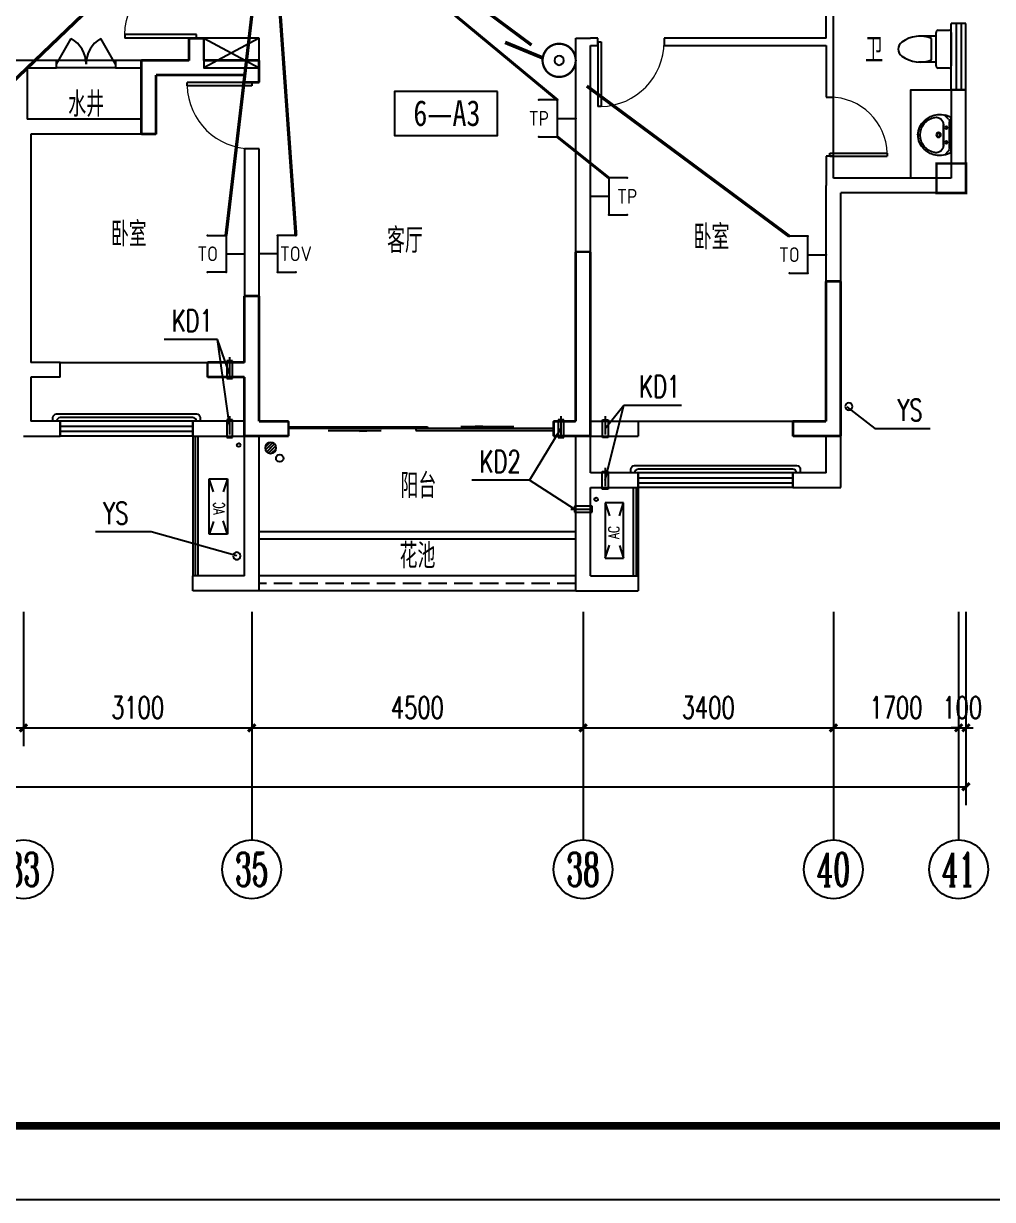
# Model space of a CAD drawing. Extents: x -993182 to -819982, y 169304 to 600104.
# Drawn here: x -850148 to -836988, y 298104 to 314068 of the extents above; entities that cross this region are included whole.
import ezdxf
from ezdxf.enums import TextEntityAlignment as Align

# ---------------------------------------------------------------- set-up
doc = ezdxf.new("R2010")
doc.units = 0
doc.header["$LTSCALE"] = 1000
doc.header["$MEASUREMENT"] = 0
doc.linetypes.add('DASH', pattern=[0.35, 0.25, -0.1])
for name, color, linetype in [('AXIS', 3, 'Continuous'), ('AXIS_TEXT', 7, 'Continuous'), ('DIM_LEAD', 3, 'Continuous'), ('EQUIP-安防', 3, 'Continuous'), ('EQUIP-通讯', 3, 'Continuous'), ('kan', 146, 'Continuous'), ('KTIAO', 124, 'Continuous'), ('PUB_TEXT', 7, 'Continuous'), ('PUB_TITLE', 146, 'Continuous'), ('VPIPE-污水', 2, 'Continuous'), ('WALL', 4, 'Continuous'), ('WINDOW', 2, 'Continuous'), ('WIRE-信号', 4, 'TG_S'), ('WIRE-综合布线', 5, 'TG_GCS'), ('WIRE-网络', 6, 'TG_TD'), ('WIRE-通讯', 4, 'TG_TP'), ('冷凝水管', 6, 'Continuous'), ('家具', 187, 'Continuous'), ('文字2', 7, 'Continuous'), ('栏杆', 169, 'Continuous'), ('空调、空调洞', 66, 'Continuous'), ('面层', 215, 'Continuous')]:
    doc.layers.add(name, color=color, linetype=linetype)
doc.layers.add('RENDERING', color=125, linetype='Continuous', lineweight=13)
doc.styles.add('-宋体', font='', dxfattribs={"width": 0.8})
doc.styles.add('_ROMANC', font='romanc__.ttf', dxfattribs={"width": 0.700005})
doc.styles.add('_TCH_AXIS', font='COMPLEX', dxfattribs={"bigfont": 'GBCBIG'})
doc.styles.add('_TCH_DIM', font='SIMPLEX', dxfattribs={"bigfont": 'GBCBIG'})
doc.styles.add('_TCH_DIM_T3', font='SIMPLEX', dxfattribs={"width": 0.705882, "bigfont": 'GBCBIG'})
doc.styles.add('_TEL_ATTDEF', font='GBENOR', dxfattribs={"width": 0.8, "height": 3, "bigfont": 'GBCBIG'})
doc.styles.add('_TEL_DIM', font='ICED', dxfattribs={"width": 0.8, "height": 3.5, "bigfont": 'BZHZ'})
doc.styles.add('COMPLEX', font='COMPLEX')
doc.styles.add('DIM_FONT', font='simplex_.ttf', dxfattribs={"width": 0.7, "bigfont": 'GBCBIG'})
doc.styles.get("Standard").update_dxf_attribs({"font": 'gbenor.shx', "bigfont": 'gbcbig.shx'})
doc.styles.add('TG_LINETYPE', font='ICED', dxfattribs={"width": 0.8, "height": 2, "bigfont": 'BZHZ'})
doc.styles.get('-宋体').set_extended_font_data('SimSun')
doc.linetypes.add('TG_GCS', pattern='A,1,-0.6,["GCS",TG_LINETYPE,S=0.1,R=0,X=-0.52,Y=-0.1],0', length=1.6)
doc.linetypes.add('TG_S', pattern='A,1,-0.3,["S",TG_LINETYPE,S=0.1,R=0,X=-0.23,Y=-0.1],0', length=1.3)
doc.linetypes.add('TG_TD', pattern='A,1,-0.45,["TD",TG_LINETYPE,S=0.1,R=0,X=-0.38,Y=-0.1],0', length=1.45)
doc.linetypes.add('TG_TD+TV', pattern='A,1,-0.9,["TD+TV",TG_LINETYPE,S=0.1,R=0,X=-0.82,Y=-0.1],0', length=1.9)
doc.linetypes.add('TG_TP', pattern='A,1,-0.45,["TP",TG_LINETYPE,S=0.1,R=0,X=-0.38,Y=-0.1],0', length=1.45)
doc.linetypes.add('TG_WS', pattern='A,1,-0.45,["WS",TG_LINETYPE,S=0.1,R=0,X=-0.38,Y=-0.1],0', length=1.45)
doc.dimstyles.new('_TCH_ARCH&&100', dxfattribs={"dimtxt": 297.5, "dimasz": 100, "dimexe": 250, "dimexo": 300, "dimgap": 126.25, "dimtad": 1, "dimdec": 0, "dimzin": 0, "dimdsep": 46, "dimtxsty": '_TCH_DIM_T3', "dimblk": 'ARCHTICK', "dimcen": 0.09, "dimclrt": 7, "dimazin": 2, "dimtfac": 1, "dimtdec": 0, "dimtix": 1, "dimtmove": 2, "dimatfit": 3, "dimfxl": 0, "dimtolj": 1, "dimtzin": 0, "dimarcsym": 0})

# ---------------------------------------------------------------- blocks, each defined once
blk = doc.blocks.new('90304092557924')
at = {"layer": 'KTIAO'}
for p, q in [((-375, 125), (-198, 66)), ((-375, 125), (-375, -125)), ((375, 125), (-375, 125)), ((375, 125), (198, 66)), ((375, -125), (375, 125)), ((-203, -68), (-375, -125)), ((-375, -125), (375, -125)), ((200, -67), (375, -125))]:
    blk.add_line(p, q, dxfattribs=at)
at = {"layer": 'KTIAO', "style": '_ROMANC', "width": 0.7}
blk.add_text('AC', height=148.6, dxfattribs=at).set_placement((-113, -66))
at = {"layer": 'KTIAO', "style": 'DIM_FONT', "oblique": 0, "width": 0.6, "flags": 9}
for tag in ['XSIZE', 'YSIZE']:
    blk.add_attdef(tag, (-375, -125), '', height=0.5, dxfattribs=at)
blk = doc.blocks.new('A$C6A1B0631')
at = {"layer": '家具'}
for p, q in [((0, 527), (0, 667)), ((30, 697), (470, 697)), ((500, 667), (500, 527)), ((470, 497), (30, 497)), ((80, 497), (80, 267)), ((420, 497), (420, 267)), ((390, 437), (110, 437))]:
    blk.add_line(p, q, dxfattribs=at)
for centre, radius, start, end in [((30, 667), 30, 90, 180), ((470, 667), 30, 0, 90), ((30, 527), 30, 180, 270), ((470, 527), 30, 270, 0), ((477, 284), 398, 157.4505, 216.6381), ((23, 284), 398, 323.3619, 22.5495), ((250, 108), 110, 213.4509, 326.5491)]:
    blk.add_arc(centre, radius, start, end, dxfattribs=at)
blk = doc.blocks.new('M_E6')
for p, q in [((-240, 0), (-270, -79)), ((240, 0), (-240, 0)), ((-237, 0), (239, 0)), ((240, 0), (270, -79)), ((-213, -36), (-271, -91)), ((-179, -23), (181, -23)), ((141, -105), (-141, -105)), ((-141, -105), (141, -105)), ((217, -37), (274, -95))]:
    blk.add_line(p, q)
for centre, radius in [((-99, -65), 16.3), ((2, -172), 31.6), ((2, -172), 23), ((101, -65), 16.3)]:
    blk.add_circle(centre, radius)
for centre, radius, start, end in [((28, -152), 307, 166.1751, 244.7296), ((-141, -205), 100, 90, 190.5602), ((-179, -73), 50, 90, 133.181), ((-28, -152), 307, 297.0639, 13.8249), ((141, -205), 100, 349.4398, 90), ((181, -73), 50, 44.5607, 90), ((0, -179), 243, 190.5602, 349.4398), ((0, -201), 250, 245.8071, 296.4628), ((28, -152), 307, 266.589, 266.5936)]:
    blk.add_arc(centre, radius, start, end)
at = {"width": 0.8, "flags": 9}
for tag in ['XSIZE', 'YSIZE']:
    blk.add_attdef(tag, (0, 0), '', height=0.5, dxfattribs=at)
blk = doc.blocks.new('TRHH')
at = {"color": 6}
for centre in [(-249202, -461390), (-233616, -461390), (-252617, -471151), (-230201, -471151), (-244307, -473179), (-238511, -473179)]:
    blk.add_circle(centre, 50, dxfattribs=at)
blk = doc.blocks.new('q4')
at = {"color": 3, "const_width": 35}
for points in [[(-489760, -496495), (-489760, -496195)], [(-489760, -496195), (-489560, -496195)], [(-489560, -496495), (-489560, -496195)], [(-490410, -496495), (-489760, -496495)], [(-490410, -497495), (-490410, -496495)], [(-489560, -496495), (-488810, -496495)], [(-488810, -496795), (-488810, -496495)], [(-490210, -496695), (-489560, -496695)], [(-490210, -497495), (-490210, -496695)], [(-489560, -496695), (-489010, -496695)], [(-489010, -496795), (-489010, -496695)], [(-488810, -496795), (-489010, -496795)], [(-490210, -497495), (-490410, -497495)], [(-484510, -501395), (-484510, -499095)], [(-484510, -499095), (-484310, -499095)], [(-484310, -501595), (-484310, -499095)], [(-481110, -501395), (-481110, -499495)], [(-481110, -499495), (-480910, -499495)], [(-480910, -501595), (-480910, -499495)], [(-489010, -500595), (-489010, -499695)], [(-489010, -499695), (-488810, -499695)], [(-488810, -500595), (-488810, -499695)], [(-489510, -500595), (-489010, -500595)], [(-489510, -500795), (-489510, -500595)], [(-488810, -501395), (-488810, -500595)], [(-489510, -500795), (-489010, -500795)], [(-489010, -501595), (-489010, -500795)], [(-488810, -501395), (-488410, -501395)], [(-488410, -501395), (-488410, -501595)], [(-484810, -501395), (-484510, -501395)], [(-484810, -501595), (-484810, -501395)], [(-481560, -501395), (-481110, -501395)], [(-481560, -501595), (-481560, -501395)], [(-489010, -501595), (-488410, -501595)], [(-484810, -501595), (-484310, -501595)], [(-481560, -501595), (-480910, -501595)]]:
    blk.add_lwpolyline(points, dxfattribs=at)
blk.add_lwpolyline([(-479610, -497895), (-479610, -498295), (-479210, -498295), (-479210, -497895)], close=True, dxfattribs=at)
blk = doc.blocks.new('A$C06D6341B')
at = {"layer": '空调、空调洞', "linetype": 'DASH'}
for p, q in [((40, 0), (40, 340)), ((80, 290), (0, 290)), ((0, 290), (0, 50)), ((80, 50), (80, 290)), ((0, 50), (80, 50))]:
    blk.add_line(p, q, dxfattribs=at)
blk = doc.blocks.new('$lvtry$00000171')
for p, q in [((-74, 11), (-11, 74)), ((-70, -27), (27, 70)), ((-53, -53), (53, 53)), ((-27, -70), (70, 27)), ((11, -74), (74, -11))]:
    blk.add_line(p, q)
blk.add_circle((0, 0), 75)
blk.add_point((0, 0))
blk = doc.blocks.new('kt')
at = {"layer": 'DIM_LEAD'}
for p, q in [((-399907, -797092), (-400635, -797092)), ((-399746, -798259), (-399907, -797092)), ((-399746, -798259), (-399907, -797092)), ((-399746, -798259), (-399907, -797092)), ((-399746, -798259), (-399907, -797092)), ((-399746, -798259), (-399907, -797092)), ((-399744, -797559), (-399907, -797092)), ((-394644, -799004), (-394388, -797985)), ((-394644, -799004), (-394388, -797985)), ((-394644, -799004), (-394388, -797985)), ((-394644, -799004), (-394388, -797985)), ((-394644, -799004), (-394388, -797985)), ((-394642, -798304), (-394388, -797985)), ((-394388, -797985), (-393607, -797985)), ((-395244, -798304), (-395672, -799004)), ((-395244, -798304), (-395672, -799004)), ((-395244, -798304), (-395672, -799004)), ((-395244, -798304), (-395672, -799004)), ((-395244, -798304), (-395672, -799004)), ((-395672, -799004), (-396453, -799004)), ((-395062, -799397), (-395672, -799004))]:
    blk.add_line(p, q, dxfattribs=at)
at = {"layer": 'VPIPE-污水'}
blk.add_circle((-399064, -798706, -76424), 50, dxfattribs=at)
at = {"layer": '冷凝水管'}
for centre in [(-399621, -798527, -76424), (-394766, -799264, -76424)]:
    blk.add_circle(centre, 25, dxfattribs=at)
at = {"layer": '家具', "yscale": -1, "rotation": 90.00000000000001}
blk.add_blockref('$lvtry$00000171', (-399187, -798565, -76424), dxfattribs=at)
at = {"layer": '空调、空调洞'}
for p, rotation in [((-399704, -797334, -76424), 180), ((-399704, -798134, -76424), 180), ((-395204, -798134, -76424), 180), ((-395112, -799357, -76424), 270)]:
    blk.add_blockref('A$C06D6341B', p, dxfattribs=dict(at, rotation=rotation))
at = {"layer": '空调、空调洞', "xscale": -1, "rotation": 180}
for p in [(-394682, -798134, -76424), (-394684, -798834, -76424)]:
    blk.add_blockref('A$C06D6341B', p, dxfattribs=at)
at = {"layer": 'DIM_LEAD', "color": 7, "style": '_TCH_DIM', "width": 0.705882}
for s, p in [('KD1', (-400530, -796987)), ('KD1', (-394182, -797880)), ('KD2', (-396348, -798899))]:
    blk.add_text(s, height=297.5, dxfattribs=at).set_placement(p)
blk = doc.blocks.new('trh')
at = {"layer": 'DIM_LEAD'}
for p, q in [((-200125, -471153), (-199748, -471451)), ((-199748, -471451), (-198994, -471451)), ((-209575, -472851), (-210330, -472851)), ((-208411, -473179), (-209575, -472851))]:
    blk.add_line(p, q, dxfattribs=at)
at = {"layer": 'DIM_LEAD', "color": 7, "style": '_TCH_DIM', "width": 0.705882}
for p in [(-199439, -471346), (-210225, -472746)]:
    blk.add_text('YS', height=297.5, dxfattribs=at).set_placement(p)
blk = doc.blocks.new('$DorLib2D$00000131')
at = {"color": 0, "linetype": 'Continuous'}
for p, q in [((0.15, 0.125), (0.2319, 0.1973)), ((0.2319, 0.1973), (0.2319, 0.125)), ((-0.5, 0.125), (-0.5, 0)), ((0.0192, 0.125), (-0.5, 0.125)), ((0.0192, 0), (0.0192, 0.125)), ((0.35, 0.125), (0.15, 0.125)), ((-0.5, 0), (0.0192, 0)), ((-0.024, 0), (0.5, 0)), ((-0.024, -0.125), (-0.024, 0)), ((0.5, 0), (0.5, -0.125)), ((-0.35, -0.125), (-0.15, -0.125)), ((-0.2319, -0.1973), (-0.2319, -0.125)), ((-0.15, -0.125), (-0.2319, -0.1973)), ((0.5, -0.125), (-0.024, -0.125))]:
    blk.add_line(p, q, dxfattribs=at)
blk = doc.blocks.new('$DorLib2D$00000001')
for p, q in [((0.45, 0.975), (0.5, 0.975)), ((0.45, 0), (0.45, 0.975)), ((0.5, 0), (0.5, 0.975)), ((0.5, 0), (0.45, 0))]:
    blk.add_line(p, q)
at = {"lineweight": 13}
blk.add_arc((0.475, 0), 0.975, 91.4693, 180, dxfattribs=at)
blk = doc.blocks.new('$WINLIB2D$00000001')
at = {"color": 0}
for points in [[(-0.5, 0.5), (-0.5, -0.5)], [(-0.5, 0.5), (0.5, 0.5)], [(0.5, -0.5), (0.5, 0.5)], [(0.5, 0.1667), (-0.5, 0.1667)], [(0.5, -0.1667), (-0.5, -0.1667)], [(-0.5, -0.5), (0.5, -0.5)]]:
    blk.add_lwpolyline(points, dxfattribs=at)
blk = doc.blocks.new('$DorLib2D$00000231')
at = {"color": 0}
for p, q in [((-0.5, 0), (-0.25, 0.433)), ((0.5, 0), (0.25, 0.433))]:
    blk.add_line(p, q, dxfattribs=at)
for centre, start, end in [((-0.5, 0), 0, 60), ((0.5, 0), 120, 180)]:
    blk.add_arc(centre, 0.5, start, end, dxfattribs=at)
blk = doc.blocks.new('_AXISO')
blk.add_circle((0, 0), 0.5)
at = {"layer": 'AXIS_TEXT', "style": 'COMPLEX', "width": 1.041667}
blk.add_attdef('A', text='', height=0.56, dxfattribs=at).set_placement((-0.25, -0.28), (0.25, -0.28), align=Align.FIT)
blk = doc.blocks.new('_ArchTick')
at = {"color": 0, "linetype": 'ByBlock', "const_width": 0.4}
blk.add_lwpolyline([(-0.5, -0.5), (0.5, 0.5)], dxfattribs=at)
blk = doc.blocks.new('*D452')
at = {"layer": 'AXIS', "color": 0, "lineweight": -2}
for p, q in [((-254209, -438237), (-254209, -440863)), ((-198509, -438237), (-198509, -440863)), ((-254209, -440613), (-198509, -440613))]:
    blk.add_line(p, q, dxfattribs=at)
at = {"layer": 'Defpoints', "color": 0}
for p in [(-254209, -437937), (-198509, -437937), (-198509, -440613)]:
    blk.add_point(p, dxfattribs=at)
at = {"layer": 'AXIS', "color": 0, "lineweight": -2, "xscale": 100, "yscale": 100, "zscale": 100, "rotation": 180}
blk.add_blockref('_ArchTick', (-254209, -440613), dxfattribs=at)
at = {"layer": 'AXIS', "color": 0, "lineweight": -2, "xscale": 100, "yscale": 100, "zscale": 100}
blk.add_blockref('_ArchTick', (-198509, -440613), dxfattribs=at)
at = {"layer": 'AXIS', "color": 7, "insert": (-226359, -440338), "char_height": 297.5, "attachment_point": 5, "style": '_TCH_DIM_T3'}
blk.add_mtext('\\A1;55700', dxfattribs=at)
blk = doc.blocks.new('*D466')
at = {"layer": 'AXIS', "color": 0, "lineweight": -2}
for p, q in [((-214409, -438237), (-214409, -440063)), ((-211309, -438237), (-211309, -440063)), ((-214409, -439813), (-211309, -439813))]:
    blk.add_line(p, q, dxfattribs=at)
at = {"layer": 'Defpoints', "color": 0}
for p in [(-214409, -437937), (-211309, -437937), (-211309, -439813)]:
    blk.add_point(p, dxfattribs=at)
at = {"layer": 'AXIS', "color": 0, "lineweight": -2, "xscale": 100, "yscale": 100, "zscale": 100, "rotation": 180}
blk.add_blockref('_ArchTick', (-214409, -439813), dxfattribs=at)
at = {"layer": 'AXIS', "color": 0, "lineweight": -2, "xscale": 100, "yscale": 100, "zscale": 100}
blk.add_blockref('_ArchTick', (-211309, -439813), dxfattribs=at)
at = {"layer": 'AXIS', "color": 7, "insert": (-212859, -439538), "char_height": 297.5, "attachment_point": 5, "style": '_TCH_DIM_T3'}
blk.add_mtext('\\A1;3100', dxfattribs=at)
blk = doc.blocks.new('*D467')
at = {"layer": 'AXIS', "color": 0, "lineweight": -2}
for p, q in [((-211309, -438237), (-211309, -440063)), ((-208209, -438237), (-208209, -440063)), ((-211309, -439813), (-208209, -439813))]:
    blk.add_line(p, q, dxfattribs=at)
at = {"layer": 'Defpoints', "color": 0}
for p in [(-211309, -437937), (-208209, -437937), (-208209, -439813)]:
    blk.add_point(p, dxfattribs=at)
at = {"layer": 'AXIS', "color": 0, "lineweight": -2, "xscale": 100, "yscale": 100, "zscale": 100, "rotation": 180}
blk.add_blockref('_ArchTick', (-211309, -439813), dxfattribs=at)
at = {"layer": 'AXIS', "color": 0, "lineweight": -2, "xscale": 100, "yscale": 100, "zscale": 100}
blk.add_blockref('_ArchTick', (-208209, -439813), dxfattribs=at)
at = {"layer": 'AXIS', "color": 7, "insert": (-209759, -439538), "char_height": 297.5, "attachment_point": 5, "style": '_TCH_DIM_T3'}
blk.add_mtext('\\A1;3100', dxfattribs=at)
blk = doc.blocks.new('*D468')
at = {"layer": 'AXIS', "color": 0, "lineweight": -2}
for p, q in [((-208209, -438237), (-208209, -440063)), ((-203709, -438237), (-203709, -440063)), ((-208209, -439813), (-203709, -439813))]:
    blk.add_line(p, q, dxfattribs=at)
at = {"layer": 'Defpoints', "color": 0}
for p in [(-208209, -437937), (-203709, -437937), (-203709, -439813)]:
    blk.add_point(p, dxfattribs=at)
at = {"layer": 'AXIS', "color": 0, "lineweight": -2, "xscale": 100, "yscale": 100, "zscale": 100, "rotation": 180}
blk.add_blockref('_ArchTick', (-208209, -439813), dxfattribs=at)
at = {"layer": 'AXIS', "color": 0, "lineweight": -2, "xscale": 100, "yscale": 100, "zscale": 100}
blk.add_blockref('_ArchTick', (-203709, -439813), dxfattribs=at)
at = {"layer": 'AXIS', "color": 7, "insert": (-205959, -439538), "char_height": 297.5, "attachment_point": 5, "style": '_TCH_DIM_T3'}
blk.add_mtext('\\A1;4500', dxfattribs=at)
blk = doc.blocks.new('*D469')
at = {"layer": 'AXIS', "color": 0, "lineweight": -2}
for p, q in [((-203709, -438237), (-203709, -440063)), ((-200309, -438237), (-200309, -440063)), ((-203709, -439813), (-200309, -439813))]:
    blk.add_line(p, q, dxfattribs=at)
at = {"layer": 'Defpoints', "color": 0}
for p in [(-203709, -437937), (-200309, -437937), (-200309, -439813)]:
    blk.add_point(p, dxfattribs=at)
at = {"layer": 'AXIS', "color": 0, "lineweight": -2, "xscale": 100, "yscale": 100, "zscale": 100, "rotation": 180}
blk.add_blockref('_ArchTick', (-203709, -439813), dxfattribs=at)
at = {"layer": 'AXIS', "color": 0, "lineweight": -2, "xscale": 100, "yscale": 100, "zscale": 100}
blk.add_blockref('_ArchTick', (-200309, -439813), dxfattribs=at)
at = {"layer": 'AXIS', "color": 7, "insert": (-202009, -439538), "char_height": 297.5, "attachment_point": 5, "style": '_TCH_DIM_T3'}
blk.add_mtext('\\A1;3400', dxfattribs=at)
blk = doc.blocks.new('*D470')
at = {"layer": 'AXIS', "color": 0, "lineweight": -2}
for p, q in [((-200309, -438237), (-200309, -440063)), ((-198609, -438237), (-198609, -440063)), ((-200309, -439813), (-198609, -439813))]:
    blk.add_line(p, q, dxfattribs=at)
at = {"layer": 'Defpoints', "color": 0}
for p in [(-200309, -437937), (-198609, -437937), (-198609, -439813)]:
    blk.add_point(p, dxfattribs=at)
at = {"layer": 'AXIS', "color": 0, "lineweight": -2, "xscale": 100, "yscale": 100, "zscale": 100, "rotation": 180}
blk.add_blockref('_ArchTick', (-200309, -439813), dxfattribs=at)
at = {"layer": 'AXIS', "color": 0, "lineweight": -2, "xscale": 100, "yscale": 100, "zscale": 100}
blk.add_blockref('_ArchTick', (-198609, -439813), dxfattribs=at)
at = {"layer": 'AXIS', "color": 7, "insert": (-199459, -439538), "char_height": 297.5, "attachment_point": 5, "style": '_TCH_DIM_T3'}
blk.add_mtext('\\A1;1700', dxfattribs=at)
blk = doc.blocks.new('*D471')
at = {"layer": 'AXIS', "color": 0, "lineweight": -2}
for p, q in [((-198609, -438237), (-198609, -440063)), ((-198509, -438237), (-198509, -440063)), ((-198609, -439813), (-198709, -439813)), ((-198609, -439813), (-198509, -439813)), ((-198509, -439813), (-198409, -439813))]:
    blk.add_line(p, q, dxfattribs=at)
at = {"layer": 'Defpoints', "color": 0}
for p in [(-198609, -437937), (-198509, -437937), (-198509, -439813)]:
    blk.add_point(p, dxfattribs=at)
at = {"layer": 'AXIS', "color": 0, "lineweight": -2, "xscale": 100, "yscale": 100, "zscale": 100}
blk.add_blockref('_ArchTick', (-198609, -439813), dxfattribs=at)
at = {"layer": 'AXIS', "color": 0, "lineweight": -2, "xscale": 100, "yscale": 100, "zscale": 100, "rotation": 180}
blk.add_blockref('_ArchTick', (-198509, -439813), dxfattribs=at)
at = {"layer": 'AXIS', "color": 7, "insert": (-198559, -439538), "char_height": 297.5, "attachment_point": 5, "style": '_TCH_DIM_T3'}
blk.add_mtext('\\A1;100', dxfattribs=at)
blk = doc.blocks.new('$equip$00001847')
for p, q in [((-0.5, 0.499), (-0.5, 0.999)), ((0.5, 0.999), (0.5, 0.499)), ((0.5, 0.499), (-0.5, 0.499)), ((0, 0.5), (0, 0))]:
    blk.add_line(p, q)
for p in [(-0.5, 0.999), (0.5, 0.999), (-0.5, 0.499), (0.5, 0.499), (0, 0)]:
    blk.add_point(p)
at = {"color": 7, "style": '_TEL_DIM'}
blk.add_attdef('$TEXT$', text='', height=0.4, dxfattribs=at).set_placement((0, 0.999), align=Align.MIDDLE_CENTER)
at = {"color": 7, "style": '_TEL_DIM', "flags": 1}
blk.add_attdef('A', text='', height=0.00002, dxfattribs=at).set_placement((0, 0), align=Align.MIDDLE_CENTER)
blk = doc.blocks.new('$equip$00002479')
at = {"const_width": 0.04}
blk.add_lwpolyline([(-0.3, 0, 1), (0.3, 0, 1), (-0.3, 0, 0.942883)], format="xyb", dxfattribs=at)
for radius in [0.3, 0.0841]:
    blk.add_circle((0, 0), radius)
for p in [(0, 0.3), (-0.3, 0), (0.3, 0), (0, -0.3)]:
    blk.add_point(p)
at = {"color": 7, "style": '_TEL_DIM', "flags": 1}
blk.add_attdef('A', text='', height=0.00002, dxfattribs=at).set_placement((0, 0), align=Align.MIDDLE_CENTER)
blk = doc.blocks.new('5#、7#楼参照')
at = {"layer": 'AXIS'}
for p, q in [((-208208.8, -439891.3), (-208208.8, -441333.5)), ((-203708.8, -439891.3), (-203708.8, -441333.5)), ((-200308.8, -439891.3), (-200308.8, -441333.5)), ((-198608.8, -439891.3), (-198608.8, -441333.5))]:
    blk.add_line(p, q, dxfattribs=at)
at = {"layer": 'kan'}
for p, q in [((-209008.8, -435850.9), (-209008.8, -437750.9)), ((-202958.8, -436550.9), (-202958.8, -437750.9))]:
    blk.add_line(p, q, dxfattribs=at)
at = {"layer": 'kan', "color": 124, "elevation": 0}
for points in [[(-203808.8, -437150.9), (-208108.8, -437150.9), (-208108.8, -437150.9)], [(-203808.8, -437250.9), (-208108.8, -437250.9)]]:
    blk.add_lwpolyline(points, dxfattribs=at)
at = {"layer": 'kan'}
for points in [[(-203808.8, -437750.9), (-208108.8, -437750.9)], [(-203808.8, -437950.9), (-208108.8, -437950.9)]]:
    blk.add_lwpolyline(points, dxfattribs=at)
at = {"layer": 'kan', "linetype": 'DASH'}
blk.add_lwpolyline([(-203808.8, -437850.9), (-208108.8, -437850.9)], dxfattribs=at)
at = {"layer": 'PUB_TITLE'}
blk.add_lwpolyline([(-265242.7, -446215.5), (-181142.7, -446215.5), (-181142.7, -386815.5), (-265242.7, -386815.5)], close=True, dxfattribs=at)
at = {"layer": 'PUB_TITLE', "const_width": 100}
blk.add_lwpolyline([(-262742.7, -445215.5), (-182142.7, -445215.5), (-182142.7, -387815.5), (-262742.7, -387815.5)], close=True, dxfattribs=at)
at = {"layer": 'WALL'}
for p, q in [((-200408.8, -430450.9), (-200408.8, -429350.9)), ((-200308.8, -430550.9), (-200308.8, -429350.9)), ((-208858.8, -430450.9), (-209058.8, -430450.9)), ((-209058.8, -430450.9), (-209058.8, -430750.9)), ((-208858.8, -430750.9), (-208858.8, -430450.9)), ((-203808.8, -430550.9), (-203808.8, -430450.9)), ((-203808.8, -430450.9), (-203608.8, -430450.9)), ((-203808.8, -435650.9), (-203808.8, -430550.9)), ((-203608.8, -430450.9), (-203608.8, -430450.9)), ((-203508.8, -430450.9), (-203608.8, -430450.9)), ((-203608.8, -435650.9), (-203608.8, -430550.9)), ((-203608.8, -430550.9), (-203508.8, -430550.9)), ((-203508.8, -430550.9), (-203508.8, -430450.9)), ((-200408.8, -430450.9), (-202608.8, -430450.9)), ((-202608.8, -430450.9), (-202608.8, -430550.9)), ((-202608.8, -430550.9), (-200408.8, -430550.9)), ((-200408.8, -430550.9), (-200408.8, -431250.9)), ((-200308.8, -431250.9), (-200308.8, -430550.9)), ((-211308.8, -430750.9), (-211758.8, -430750.9)), ((-210858.8, -430750.9), (-211308.8, -430750.9)), ((-211258.8, -430850.9), (-211258.8, -431550.9)), ((-211258.8, -430850.9), (-210858.8, -430850.9)), ((-210858.8, -430850.9), (-210858.8, -430750.9)), ((-209708.8, -430750.9), (-210058.8, -430750.9)), ((-210058.8, -430750.9), (-210058.8, -430850.9)), ((-210058.8, -430850.9), (-209708.8, -430850.9)), ((-209608.8, -430750.9), (-209708.8, -430750.9)), ((-209708.8, -430950.9), (-209708.8, -430850.9)), ((-209058.8, -430750.9), (-209608.8, -430750.9)), ((-208108.8, -430750.9), (-208858.8, -430750.9)), ((-208108.8, -431050.9), (-208108.8, -430750.9)), ((-209708.8, -430950.9), (-209708.8, -431550.9)), ((-209708.8, -430950.9), (-209708.8, -430950.9)), ((-209508.8, -430950.9), (-209508.8, -431750.9)), ((-208958.8, -430950.9), (-209508.8, -430950.9)), ((-208308.8, -430950.9), (-208958.8, -430950.9)), ((-208308.8, -430950.9), (-208308.8, -431050.9)), ((-208308.8, -431050.9), (-208108.8, -431050.9)), ((-198508.8, -431150.9), (-198708.8, -431150.9)), ((-198708.8, -431150.9), (-198708.8, -432350.9)), ((-198508.8, -432550.9), (-198508.8, -431150.9)), ((-200408.8, -431250.9), (-200308.8, -431250.9)), ((-209708.8, -431550.9), (-211258.8, -431550.9)), ((-209508.8, -431750.9), (-211208.8, -431750.9)), ((-211208.8, -431750.9), (-211208.8, -434850.9)), ((-208108.8, -431950.9), (-208308.8, -431950.9)), ((-208308.8, -431950.9), (-208308.8, -434850.9)), ((-208108.8, -434950.9), (-208108.8, -431950.9)), ((-200308.8, -432050.9), (-200408.8, -432050.9)), ((-200408.8, -432050.9), (-200408.8, -432450.9)), ((-200308.8, -432350.9), (-200308.8, -432050.9)), ((-200408.8, -435650.9), (-200408.8, -432450.9)), ((-198708.8, -432350.9), (-200308.8, -432350.9)), ((-198508.8, -432550.9), (-200208.8, -432550.9)), ((-200208.8, -435750.9), (-200208.8, -432550.9)), ((-210808.8, -434850.9), (-211208.8, -434850.9)), ((-210808.8, -435050.9), (-210808.8, -434850.9)), ((-208308.8, -434850.9), (-208808.8, -434850.9)), ((-208808.8, -435050.9), (-208808.8, -434850.9)), ((-208108.8, -435650.9), (-208108.8, -434950.9)), ((-210808.8, -435050.9), (-211208.8, -435050.9)), ((-211208.8, -435050.9), (-211208.8, -435650.9)), ((-208308.8, -435050.9), (-208808.8, -435050.9)), ((-208308.8, -435650.9), (-208308.8, -435050.9)), ((-210808.8, -435650.9), (-211208.8, -435650.9)), ((-210808.8, -435850.9), (-210808.8, -435650.9)), ((-208308.8, -435650.9), (-209008.8, -435650.9)), ((-209008.8, -435650.9), (-209008.8, -435850.9)), ((-207708.8, -435650.9), (-208108.8, -435650.9)), ((-207708.8, -435850.9), (-207708.8, -435650.9)), ((-203808.8, -435650.9), (-204108.8, -435650.9)), ((-204108.8, -435650.9), (-204108.8, -435850.9)), ((-203608.8, -435650.9), (-202958.8, -435650.9)), ((-202958.8, -435650.9), (-202958.8, -435850.9)), ((-200408.8, -435650.9), (-200858.8, -435650.9)), ((-200858.8, -435850.9), (-200858.8, -435650.9)), ((-200208.8, -436550.9), (-200208.8, -435750.9)), ((-211308.8, -435850.9), (-210808.8, -435850.9)), ((-209008.8, -435850.9), (-208308.8, -435850.9)), ((-208308.8, -437750.9), (-208308.8, -435850.9)), ((-208108.8, -435850.9), (-207708.8, -435850.9)), ((-208108.8, -437950.9), (-208108.8, -435850.9)), ((-204108.8, -435850.9), (-203808.8, -435850.9)), ((-203808.8, -436450.9), (-203808.8, -435850.9)), ((-203608.8, -436350.9), (-203608.8, -435850.9)), ((-203608.8, -435850.9), (-202958.8, -435850.9)), ((-200408.8, -435850.9), (-200858.8, -435850.9)), ((-200408.8, -436350.9), (-200408.8, -435850.9)), ((-203808.8, -437950.9), (-203808.8, -436450.9)), ((-202958.8, -436350.9), (-203608.8, -436350.9)), ((-202958.8, -436550.9), (-202958.8, -436350.9)), ((-200408.8, -436350.9), (-200858.8, -436350.9)), ((-200858.8, -436350.9), (-200858.8, -436550.9)), ((-203608.8, -436550.9), (-202958.8, -436550.9)), ((-203608.8, -437750.9), (-203608.8, -436550.9)), ((-200858.8, -436550.9), (-200208.8, -436550.9)), ((-208308.8, -437750.9), (-209008.8, -437750.9)), ((-209008.8, -437950.9), (-209008.8, -437750.9)), ((-203608.8, -437750.9), (-202958.8, -437750.9)), ((-202958.8, -437750.9), (-202958.8, -437950.9)), ((-208108.8, -437950.9), (-209008.8, -437950.9)), ((-203808.8, -437950.9), (-202958.8, -437950.9))]:
    blk.add_line(p, q, dxfattribs=at)
at = {"layer": 'WINDOW'}
for p, q in [((-210058.8, -430750.9, 0), (-210858.8, -430750.9, 0)), ((-210058.8, -430850.9, 0), (-210858.8, -430850.9, 0)), ((-200308.8, -432050.9, 0), (-200308.8, -431250.9, 0)), ((-210808.8, -434850.9), (-208808.8, -434850.9)), ((-202958.8, -435650.9), (-200858.8, -435650.9))]:
    blk.add_line(p, q, dxfattribs=at)
at = {"layer": '家具'}
blk.add_lwpolyline([(-208108.8, -430450.9), (-208858.8, -430450.9), (-208858.8, -430850.9), (-208108.8, -430850.9)], close=True, dxfattribs=at)
for points in [[(-208858.8, -430450.9), (-208108.8, -430850.9)], [(-208108.8, -430450.9), (-208858.8, -430850.9)], [(-198708.8, -432350.9), (-199258.8, -432350.9), (-199258.8, -431450.9), (-199258.8, -431150.9), (-198708.8, -431150.9)]]:
    blk.add_lwpolyline(points, dxfattribs=at)
at = {"layer": '栏杆'}
for p, q in [((-208978.8, -435850.9), (-208978.8, -437750.9)), ((-208938.8, -435850.9), (-208938.8, -437750.9)), ((-203028.8, -436550.9), (-203028.8, -437750.9)), ((-202988.8, -436550.9), (-202988.8, -437750.9))]:
    blk.add_line(p, q, dxfattribs=at)
for points in [[(-210908.8, -435650.9), (-210908.8, -435600.9, -0.4142136), (-210858.8, -435550.9), (-208958.8, -435550.9, -0.4142136), (-208908.8, -435600.9), (-208908.8, -435650.9)], [(-208958.8, -435650.9), (-208958.8, -435650.9, 0.4142136), (-209008.8, -435600.9), (-210808.8, -435600.9, 0.4142136), (-210858.8, -435650.9), (-210858.8, -435650.9)], [(-203058.8, -436350.9), (-203058.8, -436300.9, -0.4142136), (-203008.8, -436250.9), (-200808.8, -436250.9, -0.4142136), (-200758.8, -436300.9), (-200758.8, -436350.9)], [(-200808.8, -436350.9), (-200808.8, -436350.9, 0.4142136), (-200858.8, -436300.9), (-202958.8, -436300.9, 0.4142136), (-203008.8, -436350.9), (-203008.8, -436350.9)]]:
    blk.add_lwpolyline(points, format="xyb", dxfattribs=at)
at = {"color": 6, "xscale": -1}
blk.add_blockref('TRHH', (-452717.6, 35700), dxfattribs=at)
at = {"layer": 'AXIS'}
ref = blk.add_blockref('_AXISO', (-211308.8, -441733.5), dxfattribs=dict(at, xscale=800, yscale=800, zscale=800))
ref.add_attrib('A', '33', dxfattribs={"layer": 'AXIS_TEXT', "height": 452.55, "style": '_TCH_AXIS', "width": 0.636364}).set_placement((-211535.1, -441959.8), (-211082.5, -441959.8), align=Align.FIT)
ref = blk.add_blockref('_AXISO', (-208208.8, -441733.5), dxfattribs=dict(at, xscale=800, yscale=800, zscale=800))
ref.add_attrib('A', '35', dxfattribs={"layer": 'AXIS_TEXT', "height": 452.55, "style": '_TCH_AXIS', "width": 0.636364}).set_placement((-208435.1, -441959.8), (-207982.5, -441959.8), align=Align.FIT)
ref = blk.add_blockref('_AXISO', (-203708.8, -441733.5), dxfattribs=dict(at, xscale=800, yscale=800, zscale=800))
ref.add_attrib('A', '38', dxfattribs={"layer": 'AXIS_TEXT', "height": 452.55, "style": '_TCH_AXIS', "width": 0.636364}).set_placement((-203935.1, -441959.8), (-203482.5, -441959.8), align=Align.FIT)
ref = blk.add_blockref('_AXISO', (-200308.8, -441733.5), dxfattribs=dict(at, xscale=800, yscale=800, zscale=800))
ref.add_attrib('A', '40', dxfattribs={"layer": 'AXIS_TEXT', "height": 452.55, "style": '_TCH_AXIS', "width": 0.6}).set_placement((-200535.1, -441959.8), (-200082.5, -441959.8), align=Align.FIT)
ref = blk.add_blockref('_AXISO', (-198608.8, -441733.5), dxfattribs=dict(at, xscale=800, yscale=800, zscale=800))
ref.add_attrib('A', '41', dxfattribs={"layer": 'AXIS_TEXT', "height": 452.55, "style": '_TCH_AXIS', "width": 0.7}).set_placement((-198835.1, -441959.8), (-198382.5, -441959.8), align=Align.FIT)
at = {"layer": 'RENDERING', "xscale": -1, "rotation": 270}
blk.add_blockref('90304092557924', (-208661, -436806.4), dxfattribs=at)
at = {"layer": 'RENDERING', "rotation": 90.00000000000001}
blk.add_blockref('90304092557924', (-203282.7, -437133.9), dxfattribs=at)
at = {"layer": 'WINDOW'}
for name, p, xscale, yscale, zscale, rotation in [('$DorLib2D$00000001', (-208958.8, -429950.9), 1000, -1000, 1000, 270), ('$WINLIB2D$00000001', (-198608.8, -430700.9), -900, -200, -900, 270), ('$DorLib2D$00000231', (-210458.8, -430800.9), -800, -800, -800, 180.0000000000125), ('$DorLib2D$00000001', (-203058.8, -430500.9), 900, 900, 900, 180.0000000010515), ('$DorLib2D$00000001', (-208208.8, -431500.9), 900, 900, 900, 89.99999999996461), ('$DorLib2D$00000001', (-200358.8, -431650.9), -800, -800, -800, 90), ('$DorLib2D$00000131', (-205908.8, -435750.9), 3600, 200, 3600, 180), ('$WINLIB2D$00000001', (-201908.8, -436450.9), 2100, 200, 2100, 180.0000000000157)]:
    blk.add_blockref(name, p, dxfattribs=dict(at, xscale=xscale, yscale=yscale, zscale=zscale, rotation=rotation))
at = {"layer": 'WINDOW', "xscale": -1800, "yscale": -200, "zscale": -1800}
blk.add_blockref('$WINLIB2D$00000001', (-209908.8, -435750.9), dxfattribs=at)
at = {"layer": '家具', "xscale": 1.03000020980835, "yscale": 1.03000020980835, "zscale": 1.03000020980835, "rotation": 270}
blk.add_blockref('A$C6A1B0631', (-199426.9, -430341.4), dxfattribs=at)
at = {"layer": '家具', "xscale": -1, "rotation": 270}
blk.add_blockref('M_E6', (-198708.8, -431765), dxfattribs=at)
at = {"layer": '面层'}
for name, p in [('kt', (191234.9, 362553.2)), ('trh', (0, 35700)), ('q4', (280700.7, 65744.1))]:
    blk.add_blockref(name, p, dxfattribs=at)
at = {"layer": 'AXIS'}
for p1, p2, distance, picture, middle in [((-254208.8, -437936.5), (-198508.8, -437936.5), -2677, '*D452', (-226358.8, -440338.5)), ((-214408.8, -437936.5), (-211308.8, -437936.5), -1877, '*D466', (-212858.8, -439538.5)), ((-211308.8, -437936.5), (-208208.8, -437936.5), -1877, '*D467', (-209758.8, -439538.5)), ((-208208.8, -437936.5), (-203708.8, -437936.5), -1877, '*D468', (-205958.8, -439538.5)), ((-203708.8, -437936.5), (-200308.8, -437936.5), -1877, '*D469', (-202008.8, -439538.5)), ((-200308.8, -437936.5), (-198608.8, -437936.5), -1877, '*D470', (-199458.8, -439538.5)), ((-198608.8, -437936.5), (-198508.8, -437936.5), -1877, '*D471', (-198558.8, -439538.5))]:
    dim = blk.add_aligned_dim(p1=p1, p2=p2, distance=distance, dimstyle='_TCH_ARCH&&100', dxfattribs=at)
    dim.commit()
    dim.dimension.update_dxf_attribs({"geometry": picture, "text_midpoint": middle})

msp = doc.modelspace()

# ---------------------------------------------------------------- linework, layer by layer
at = {"layer": 'WIRE-信号', "linetype": 'TG_WS', "const_width": 50, "elevation": 0}
msp.add_lwpolyline([(-843096, 313601), (-843608, 313812)], dxfattribs=at)
at = {"layer": 'WIRE-综合布线', "linetype": 'TG_GCS', "const_width": 45, "elevation": 0}
msp.add_lwpolyline([(-847698, 315764), (-850420, 313156)], dxfattribs=at)
at = {"layer": 'WIRE-网络', "linetype": 'TG_TD+TV', "const_width": 45, "elevation": 0}
for points in [[(-846617, 316274), (-843249, 313776)], [(-846715, 314935), (-846449, 311192)], [(-842498, 313219), (-839748, 311180)]]:
    msp.add_lwpolyline(points, dxfattribs=at)
at = {"layer": 'WIRE-网络', "linetype": 'TG_TD', "const_width": 45, "elevation": 0}
msp.add_lwpolyline([(-847398, 311192), (-846948, 315032)], dxfattribs=at)
at = {"layer": 'WIRE-通讯', "color": 4, "linetype": 'TG_TP', "const_width": 40, "elevation": 0}
for points in [[(-846707, 316184), (-842898, 313030)], [(-842898, 312530), (-842199, 311972)]]:
    msp.add_lwpolyline(points, dxfattribs=at)
at = {"layer": '文字2', "color": 5}
msp.add_lwpolyline([(-843710, 313147), (-845110, 313147), (-845110, 312547), (-843710, 312547)], close=True, dxfattribs=at)

# ---------------------------------------------------------------- block references
at = {"layer": 'EQUIP-安防', "xscale": -750.7507507507505, "yscale": 750.7507507507505, "zscale": 750.7507507507505}
msp.add_blockref('$equip$00002479', (-842874, 313568, 0), dxfattribs=at)
at = {"layer": 'EQUIP-通讯'}
ref = msp.add_blockref('$equip$00001847', (-842648, 312780, 0), dxfattribs=dict(at, xscale=-500, yscale=500, zscale=500, rotation=89.99999999999984))
ref.add_attrib('$TEXT$', 'TP', dxfattribs={"layer": '0', "color": 7, "height": 200, "style": '_TEL_ATTDEF'}).set_placement((-843148, 312780, 0), align=Align.MIDDLE_CENTER)
ref = msp.add_blockref('$equip$00001847', (-842448, 311722, 0), dxfattribs=dict(at, xscale=-500, yscale=500, zscale=500, rotation=270))
ref.add_attrib('$TEXT$', 'TP', dxfattribs={"layer": '0', "color": 7, "height": 200, "style": '_TEL_ATTDEF'}).set_placement((-841949, 311722, 0), align=Align.MIDDLE_CENTER)
ref = msp.add_blockref('$equip$00001847', (-847148, 310942, 0), dxfattribs=dict(at, xscale=500, yscale=500, zscale=500, rotation=90.00000000000203))
ref.add_attrib('$TEXT$', 'TO', dxfattribs={"layer": '0', "color": 7, "height": 200, "style": '_TEL_ATTDEF'}).set_placement((-847648, 310942, 0), align=Align.MIDDLE_CENTER)
ref = msp.add_blockref('$equip$00001847', (-846948, 310942, 0), dxfattribs=dict(at, xscale=-500, yscale=500, zscale=500, rotation=269.9999999999998))
ref.add_attrib('$TEXT$', 'TOV', dxfattribs={"layer": '0', "color": 7, "height": 200, "style": '_TEL_ATTDEF'}).set_placement((-846449, 310942, 0), align=Align.MIDDLE_CENTER)
ref = msp.add_blockref('$equip$00001847', (-839248, 310930, 0), dxfattribs=dict(at, xscale=-500, yscale=500, zscale=500, rotation=90.00000000000007))
ref.add_attrib('$TEXT$', 'TO', dxfattribs={"layer": '0', "color": 7, "height": 200, "style": '_TEL_ATTDEF'}).set_placement((-839748, 310930, 0), align=Align.MIDDLE_CENTER)
at = {"layer": '面层'}
msp.add_blockref('5#、7#楼参照', (-638840, 744319), dxfattribs=at)

# ---------------------------------------------------------------- texts
at = {"layer": 'PUB_TEXT'}
for s, height, p in [('卫', 338, (-838717, 313542)), ('水井', 337.6, (-849541, 312802, 76424)), ('卧室', 337.6, (-848961, 311039, 0)), ('客厅', 337.6, (-845211, 310954, 0)), ('卧室', 337.6, (-841047, 310999, 0)), ('阳台', 337.6, (-845028, 307624, 0)), ('花池', 337.6, (-845041, 306673, 0))]:
    msp.add_text(s, height=height, dxfattribs=at).set_placement(p)
at = {"layer": '文字2', "color": 63, "style": '-宋体', "width": 0.8}
msp.add_text('6—A3', height=350, dxfattribs=at).set_placement((-844398, 312852), align=Align.MIDDLE_CENTER)

doc.saveas('drawing.dxf')
